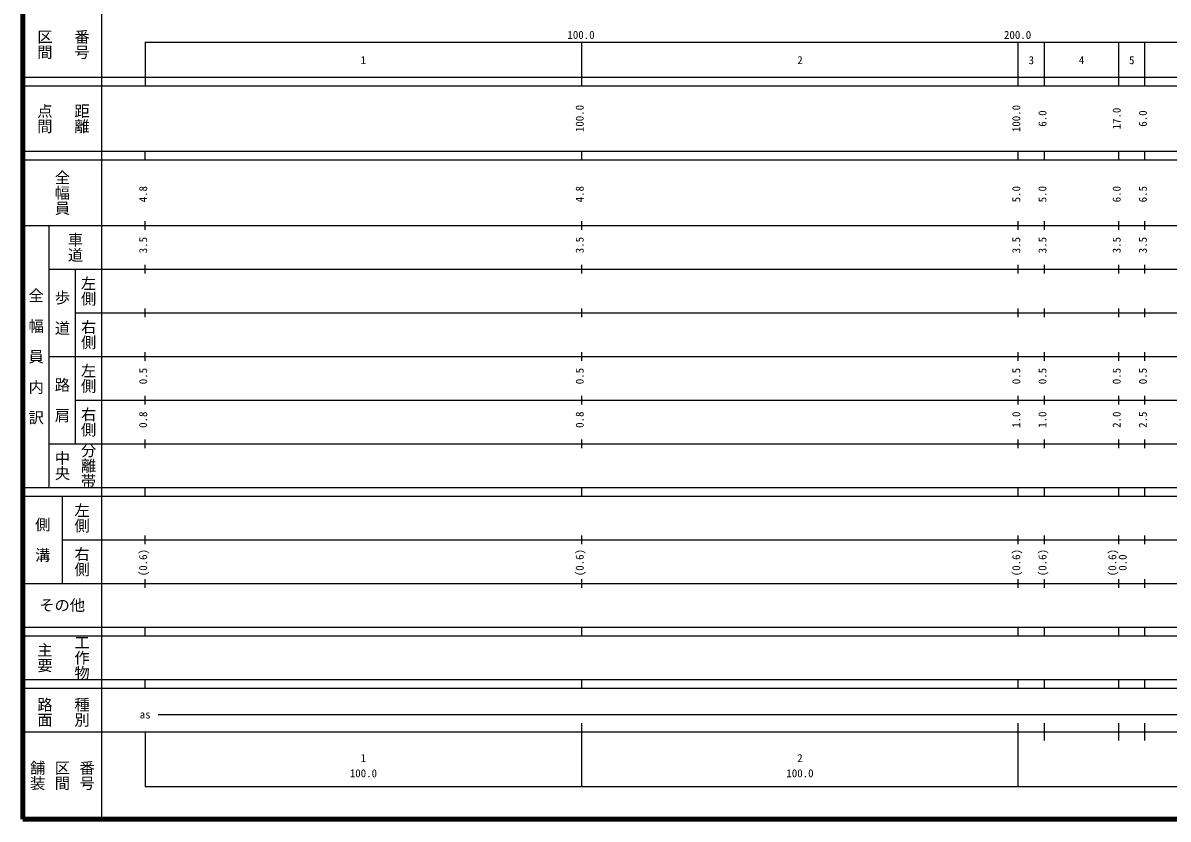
# Model space of a CAD drawing. Units: millimetres on the paper, enlarged 1000 times. Extents: x 40000 to 680000, y 20000 to 380000.
# Drawn here: x 40000 to 302321, y 20000 to 202409 of the extents above; entities that cross this region are included whole.
import ezdxf
from ezdxf.enums import TextEntityAlignment as Align

# ---------------------------------------------------------------- set-up
doc = ezdxf.new("R2010")
doc.units = ezdxf.units.MM
doc.header["$LTSCALE"] = 1000
doc.layers.add('M-TTL', color=2, linetype='Continuous', lineweight=140)
doc.layers.add('M-TTL-BAND', color=7, linetype='Continuous', lineweight=25)
doc.styles.add('@ＭＳ ゴシック', font='')
doc.styles.add('ＭＳ ゴシック', font='')
doc.styles.get('@ＭＳ ゴシック').set_extended_font_data('@MS Gothic')
doc.styles.get('ＭＳ ゴシック').set_extended_font_data('MS Gothic')

msp = doc.modelspace()

# ---------------------------------------------------------------- linework, layer by layer
at = {"layer": 'M-TTL'}
for p, q in [((40000, 380000), (40000, 20000)), ((40000, 20000), (680000, 20000))]:
    msp.add_line(p, q, dxfattribs=at)
at = {"layer": 'M-TTL-BAND'}
for p, q in [((58000, 370000), (58000, 20000)), ((68000, 198000), (579000, 198000)), ((68000, 198000), (68000, 188000)), ((168000, 188000), (168000, 198000)), ((268000, 188000), (268000, 198000)), ((274000, 188000), (274000, 198000)), ((291000, 188000), (291000, 198000)), ((297000, 188000), (297000, 198000)), ((40000, 190000), (579000, 190000)), ((40000, 188000), (579000, 188000)), ((40000, 173000), (579000, 173000)), ((40000, 171000), (579000, 171000)), ((68000, 171000), (68000, 173000)), ((168000, 171000), (168000, 173000)), ((268000, 171000), (268000, 173000)), ((274000, 171000), (274000, 173000)), ((291000, 171000), (291000, 173000)), ((297000, 171000), (297000, 173000)), ((40000, 156000), (579000, 156000)), ((46000, 96000), (46000, 156000)), ((68000, 155000), (68000, 157000)), ((168000, 155000), (168000, 157000)), ((268000, 155000), (268000, 157000)), ((274000, 155000), (274000, 157000)), ((291000, 155000), (291000, 157000)), ((297000, 155000), (297000, 157000)), ((68000, 145000), (68000, 147000)), ((168000, 145000), (168000, 147000)), ((268000, 145000), (268000, 147000)), ((274000, 145000), (274000, 147000)), ((291000, 145000), (291000, 147000)), ((297000, 145000), (297000, 147000)), ((46000, 146000), (579000, 146000)), ((52000, 146000), (52000, 106000)), ((68000, 135000), (68000, 137000)), ((168000, 135000), (168000, 137000)), ((268000, 135000), (268000, 137000)), ((274000, 135000), (274000, 137000)), ((291000, 135000), (291000, 137000)), ((297000, 135000), (297000, 137000)), ((52000, 136000), (579000, 136000)), ((46000, 126000), (579000, 126000)), ((68000, 125000), (68000, 127000)), ((168000, 125000), (168000, 127000)), ((268000, 125000), (268000, 127000)), ((274000, 125000), (274000, 127000)), ((291000, 125000), (291000, 127000)), ((297000, 125000), (297000, 127000)), ((52000, 116000), (579000, 116000)), ((68000, 115000), (68000, 117000)), ((168000, 115000), (168000, 117000)), ((268000, 115000), (268000, 117000)), ((274000, 115000), (274000, 117000)), ((291000, 115000), (291000, 117000)), ((297000, 115000), (297000, 117000)), ((46000, 106000), (579000, 106000)), ((68000, 105000), (68000, 107000)), ((168000, 105000), (168000, 107000)), ((268000, 105000), (268000, 107000)), ((274000, 105000), (274000, 107000)), ((291000, 105000), (291000, 107000)), ((297000, 105000), (297000, 107000)), ((40000, 96000), (579000, 96000)), ((68000, 94000), (68000, 96000)), ((168000, 94000), (168000, 96000)), ((268000, 94000), (268000, 96000)), ((274000, 94000), (274000, 96000)), ((291000, 94000), (291000, 96000)), ((297000, 94000), (297000, 96000)), ((40000, 94000), (579000, 94000)), ((49000, 94000), (49000, 74000)), ((49000, 84000), (579000, 84000)), ((68000, 83000), (68000, 85000)), ((168000, 83000), (168000, 85000)), ((268000, 83000), (268000, 85000)), ((274000, 83000), (274000, 85000)), ((291000, 83000), (291000, 85000)), ((297000, 83000), (297000, 85000)), ((40000, 74000), (579000, 74000)), ((68000, 73000), (68000, 75000)), ((168000, 73000), (168000, 75000)), ((268000, 73000), (268000, 75000)), ((274000, 73000), (274000, 75000)), ((291000, 73000), (291000, 75000)), ((297000, 73000), (297000, 75000)), ((40000, 64000), (579000, 64000)), ((68000, 62000), (68000, 64000)), ((168000, 62000), (168000, 64000)), ((268000, 62000), (268000, 64000)), ((274000, 62000), (274000, 64000)), ((291000, 62000), (291000, 64000)), ((297000, 62000), (297000, 64000)), ((40000, 62000), (579000, 62000)), ((40000, 52000), (579000, 52000)), ((40000, 50000), (579000, 50000)), ((68000, 50000), (68000, 52000)), ((168000, 50000), (168000, 52000)), ((268000, 50000), (268000, 52000)), ((274000, 50000), (274000, 52000)), ((291000, 50000), (291000, 52000)), ((297000, 50000), (297000, 52000)), ((71000, 44000), (565000, 44000)), ((168000, 27500), (168000, 42000)), ((268000, 27500), (268000, 42000)), ((274000, 38000), (274000, 42000)), ((291000, 38000), (291000, 42000)), ((297000, 38000), (297000, 42000)), ((40000, 40000), (579000, 40000)), ((68000, 40000), (68000, 27500)), ((68000, 27500), (579000, 27500))]:
    msp.add_line(p, q, dxfattribs=at)

# ---------------------------------------------------------------- texts
at = {"layer": 'M-TTL-BAND', "style": '@ＭＳ ゴシック'}
for s, p in [('区間', (45000, 197500)), ('番号', (53500, 197500)), ('点間', (45000, 180500)), ('距離', (53500, 180500)), ('全幅員', (49000, 163500)), ('車道', (52000, 151000)), ('左側', (55000, 141000)), ('全\u3000幅\u3000員\u3000内\u3000訳', (43000, 126000)), ('歩\u3000道', (49000, 136000)), ('右側', (55000, 131000)), ('左側', (55000, 121000)), ('路\u3000肩', (49000, 116000)), ('右側', (55000, 111000)), ('分離帯', (55000, 101000)), ('中央', (49000, 101000)), ('左側', (53500, 89000)), ('側\u3000溝', (44500, 84000)), ('右側', (53500, 79000)), ('主要', (45000, 57000)), ('工作物', (53500, 57000)), ('路面', (45000, 44500)), ('種別', (53500, 44500)), ('舗装', (43333, 30000)), ('区間', (49000, 30000)), ('番号', (54667, 30000))]:
    msp.add_text(s, height=2566, rotation=270, dxfattribs=at).set_placement(p, align=Align.MIDDLE_CENTER)
at = {"layer": 'M-TTL-BAND', "style": 'ＭＳ ゴシック'}
for s, p in [('100.0', (167844, 198195)), ('200.0', (267844, 198195)), ('1', (118000, 192405)), ('2', (218000, 192405)), ('3', (271000, 192405)), ('4', (282500, 192405)), ('5', (294000, 192405)), ('as', (68000, 42500)), ('1', (118000, 32523)), ('2', (218000, 32523)), ('100.0', (118000, 29033)), ('100.0', (218000, 29033))]:
    msp.add_text(s, height=1833, dxfattribs=at).set_placement(p, align=Align.BOTTOM_CENTER)
for s, p in [('100.0', (169000, 180500)), ('100.0', (269000, 180500)), ('6.0', (275000, 180500)), ('17.0', (292000, 180500)), ('6.0', (298000, 180500)), ('4.8', (69000, 163174)), ('4.8', (169000, 163174)), ('5.0', (269000, 163174)), ('5.0', (275000, 163174)), ('6.0', (292000, 163174)), ('6.5', (298000, 163174)), ('3.5', (69000, 151500)), ('3.5', (169000, 151500)), ('3.5', (269000, 151500)), ('3.5', (275000, 151500)), ('3.5', (292000, 151500)), ('3.5', (298000, 151500)), ('0.5', (69000, 121500)), ('0.5', (169000, 121500)), ('0.5', (269000, 121500)), ('0.5', (275000, 121500)), ('0.5', (292000, 121500)), ('0.5', (298000, 121500)), ('0.8', (69000, 111500)), ('0.8', (169000, 111500)), ('1.0', (269000, 111500)), ('1.0', (275000, 111500)), ('2.0', (292000, 111500)), ('2.5', (298000, 111500)), ('(0.6)', (69000, 78764)), ('(0.6)', (169000, 78764)), ('(0.6)', (269000, 78764)), ('(0.6)', (275000, 78764)), ('(0.6)', (291000, 78764)), ('0.0', (293370, 78764))]:
    msp.add_text(s, height=1833, rotation=90, dxfattribs=at).set_placement(p, align=Align.BOTTOM_CENTER)
msp.add_text('その他', height=2566, dxfattribs=at).set_placement((49000, 69000), align=Align.MIDDLE_CENTER)

doc.saveas('drawing.dxf')
